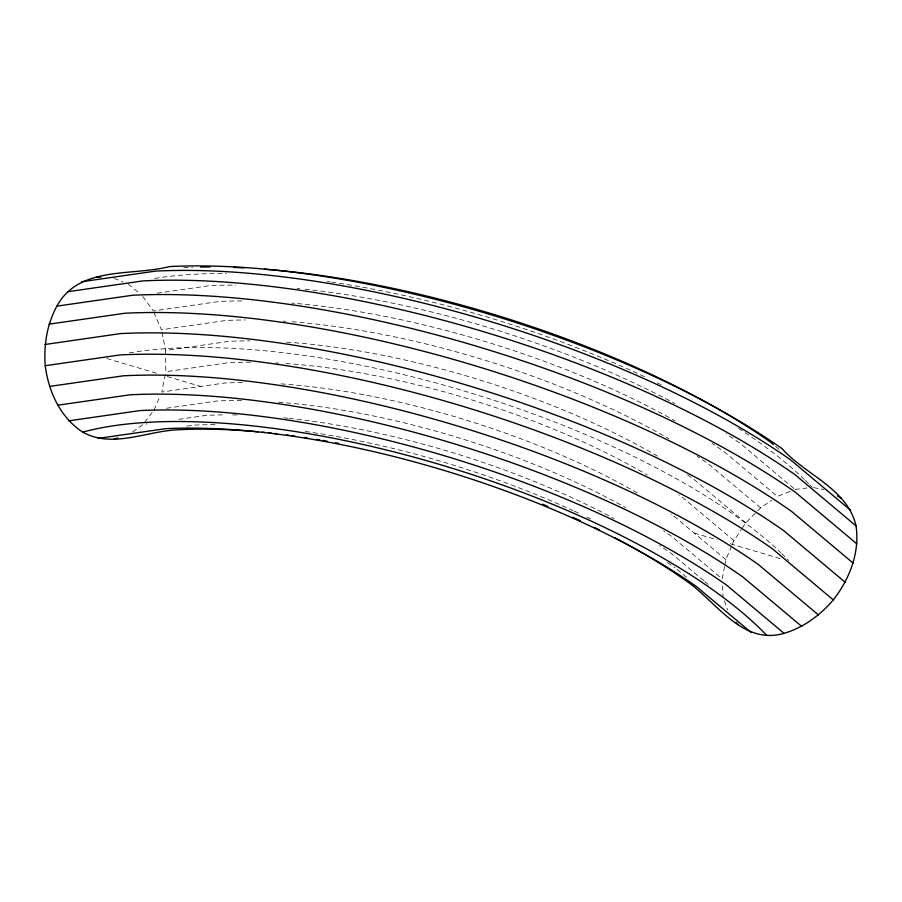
<?xml version="1.0" encoding="UTF-8"?>
<svg xmlns="http://www.w3.org/2000/svg" width="902" height="902" viewBox="0 0 902 902"><rect width="100%" height="100%" fill="white"/><g stroke="black" fill="none" stroke-linecap="round" stroke-linejoin="round"><path stroke-width="0.68" stroke-dasharray="4.51 3.38" d="M724.565 566.535L722.186 578.892L671.122 536.036A335.251 114.915 17.1 0 0 663.646 530.906M724.836 565.171L725.896 559.68L731.793 545.665M165.258 374.443L161.83 392.043L224.361 383.046A332.534 113.99 17.1 0 1 245.367 382.561M732.334 544.391L733.946 540.58L741.343 529.519M154.028 410.049L160.161 395.899M742.087 528.414L745.785 522.889L760.6 507.837L771.796 500.227M144.624 422.283L153.171 411.165M132.662 431.968L142.911 424.515L147.049 423.917M789.983 491.443L777.4 496.427L723.799 451.44A372.346 127.633 17.1 0 0 712.005 443.401M157.14 293.195L209.478 285.663A391.547 134.218 17.1 0 1 235.738 285.1M250.643 362.209A335.251 114.915 17.1 0 0 228.544 362.694L165.788 371.725L165.641 350.483L229.063 341.351A343.2 117.643 17.1 0 1 249.877 340.855M166.577 408.245L216.784 401.018A335.251 114.915 17.1 0 1 241.601 400.544M178.765 419.351L206.344 415.382A343.2 117.643 17.1 0 1 225.804 414.886M186.872 426.15L193.738 425.169A355.862 121.984 17.1 0 1 215.837 424.65M795.023 489.448L806.963 488.016M813.57 487.621L824.045 489.594M106.786 358.5L156.474 373.27M167.22 376.461L200.796 386.439M694.19 533.059L717.022 539.847M730.451 543.838L780.14 558.609M114.08 278.335L123.044 281.988M128.174 284.074L138.795 292.767M775.585 446.377L779.858 449.963M793.94 488.546L740.114 443.356A391.547 134.218 17.1 0 0 726.11 433.862M760.6 507.837L708.138 463.797A355.862 121.984 17.1 0 0 697.336 456.423M745.785 522.889L694.179 479.582A343.2 117.643 17.1 0 0 686.681 474.418M733.946 540.58L682.882 497.712A335.251 114.915 17.1 0 0 678.654 494.781M725.896 559.68L675.012 516.97A332.534 113.99 17.1 0 0 670.829 514.061M703.707 580.674L671.449 553.602A343.2 117.643 17.1 0 0 659.509 545.496M704.778 581.576L709.085 585.195M677.064 569.387L686.704 577.472M142.798 296.487L153.317 310.964L219.186 301.482A372.346 127.633 17.1 0 1 242.818 300.941M153.859 312.216L161.379 329.76L225.872 320.469A355.862 121.984 17.1 0 1 245.288 319.962M724.407 600.822L727.564 609.932M161.92 332.353L165.641 350.483M722.513 585.826L723.054 596.921M129.313 352.896A412.158 141.276 17.1 0 1 780.737 552.61M781.662 553.49A412.158 141.276 17.1 0 1 788.709 560.525M154.738 278.414A412.158 141.276 17.1 0 1 226.379 273.52M327.392 281.525A412.158 141.276 17.1 0 1 330.177 281.931M331.575 282.134A412.158 141.276 17.1 0 1 644.806 376.822M657.355 382.843A412.158 141.276 17.1 0 1 661.065 384.669M738.558 428.371A412.158 141.276 17.1 0 1 804.381 479.469M805.294 480.349A412.158 141.276 17.1 0 1 808.857 483.878M809.725 484.746A412.158 141.276 17.1 0 1 812.262 487.373M280.996 383.869A332.534 113.99 17.1 0 1 637.297 492.999M278.526 402.191A335.251 114.915 17.1 0 1 625.514 507.555M275.775 362.931A335.251 114.915 17.1 0 1 278.662 363.089M285.9 363.54A335.251 114.915 17.1 0 1 647.343 474.993M286.577 342.14A343.2 117.643 17.1 0 1 658.539 456.75M283.149 321.135A355.862 121.984 17.1 0 1 286.069 321.326M291.921 321.755A355.862 121.984 17.1 0 1 668.901 438.789M291.605 303.083A372.346 127.633 17.1 0 1 294.582 303.343M297.559 303.602A372.346 127.633 17.1 0 1 675.046 420.873M297.085 288.392A391.547 134.218 17.1 0 1 299.712 288.651M304.989 289.204A391.547 134.218 17.1 0 1 674.955 403.566M305.293 431.472A355.862 121.984 17.1 0 1 573.097 510.622M574.371 511.208A355.862 121.984 17.1 0 1 580.663 514.14M586.886 517.105A355.862 121.984 17.1 0 1 590.573 518.898M667.412 562.6A355.862 121.984 17.1 0 1 674.944 567.753M232.603 414.909A343.2 117.643 17.1 0 1 238.128 414.999M283.837 417.84A343.2 117.643 17.1 0 1 287.817 418.246M289.159 418.381A343.2 117.643 17.1 0 1 614.059 518.571M183.749 267.59A432.768 148.345 17.1 0 1 192.701 267.24"/><path stroke-width="1.35" d="M615.017 537.863A372.346 127.633 17.1 0 1 684.438 579.659C715.297 599.706 741.162 645.787 784.063 633.351C803.569 627.589 820.166 615.232 833.301 599.909C849.526 579.073 860.001 552.565 856.021 525.877C847.677 488.613 805.204 474.858 782.011 448.598A451.97 154.93 17.1 0 0 169.497 266.575C131.771 276.373 78.993 265.402 56.86 306.15C46.994 324.37 43.612 345.184 45.247 365.716C48.505 391.603 60.321 417.502 82.725 432.126C113.032 449.095 147.962 430.333 179.836 429.702A372.346 127.633 17.1 0 1 258.197 431.821M113.956 439.184L117.779 438M81.642 281.751L155.584 271.107A468.465 160.579 17.1 0 1 790.445 459.772L850.609 510.273M67.977 291.684L142.978 280.894A481.116 164.919 17.1 0 1 794.989 474.655L856.021 525.877M56.86 306.15L132.538 295.258A489.064 167.648 17.1 0 1 795.327 492.221L856.9 543.906M49.058 324.156L124.961 313.231A491.782 168.573 17.1 0 1 791.426 511.287L853.191 563.13M45.1 344.474L120.778 333.571A489.064 167.648 17.1 0 1 783.567 530.545L845.14 582.23M45.247 365.716L120.259 354.914A481.116 164.919 17.1 0 1 772.27 548.687L833.301 599.909M49.509 386.439L123.45 375.796A468.465 160.579 17.1 0 1 758.311 564.472L818.475 614.961M57.57 405.235L130.136 394.794A451.97 154.93 17.1 0 1 742.65 576.818L801.686 626.371M68.902 420.817L139.844 410.602A432.768 148.345 17.1 0 1 726.336 584.902L784.063 633.351M98.093 438.395L165.573 428.675A391.547 134.218 17.1 0 1 696.209 586.368L751.118 632.46M96.931 277.015L100.9 277.218M837.473 496.021L841.047 498.152M773.442 444.585L770.24 441.89A432.768 148.345 17.1 0 0 264.399 269.179M736.303 622.448L738.039 624.646M82.725 432.126A412.158 141.276 17.1 0 1 766.813 635.425M200.582 267.048A432.768 148.345 17.1 0 1 209.997 266.969M233.753 267.409A432.768 148.345 17.1 0 1 243.833 267.849M262.132 432.193A372.346 127.633 17.1 0 1 264.782 432.453M268.773 432.87A372.346 127.633 17.1 0 1 271.457 433.152M274.14 433.456A372.346 127.633 17.1 0 1 276.846 433.761M286.408 434.933A372.346 127.633 17.1 0 1 289.17 435.294M291.932 435.666A372.346 127.633 17.1 0 1 294.706 436.038M304.493 437.459A372.346 127.633 17.1 0 1 307.3 437.887M317.188 439.466A372.346 127.633 17.1 0 1 320.03 439.95M322.86 440.435A372.346 127.633 17.1 0 1 327.133 441.179M335.668 442.724A372.346 127.633 17.1 0 1 338.521 443.265M542.497 504.173A372.346 127.633 17.1 0 1 547.83 506.394M572.838 517.32A372.346 127.633 17.1 0 1 580.561 520.871M594.441 527.478A372.346 127.633 17.1 0 1 599.39 529.914"/></g></svg>
